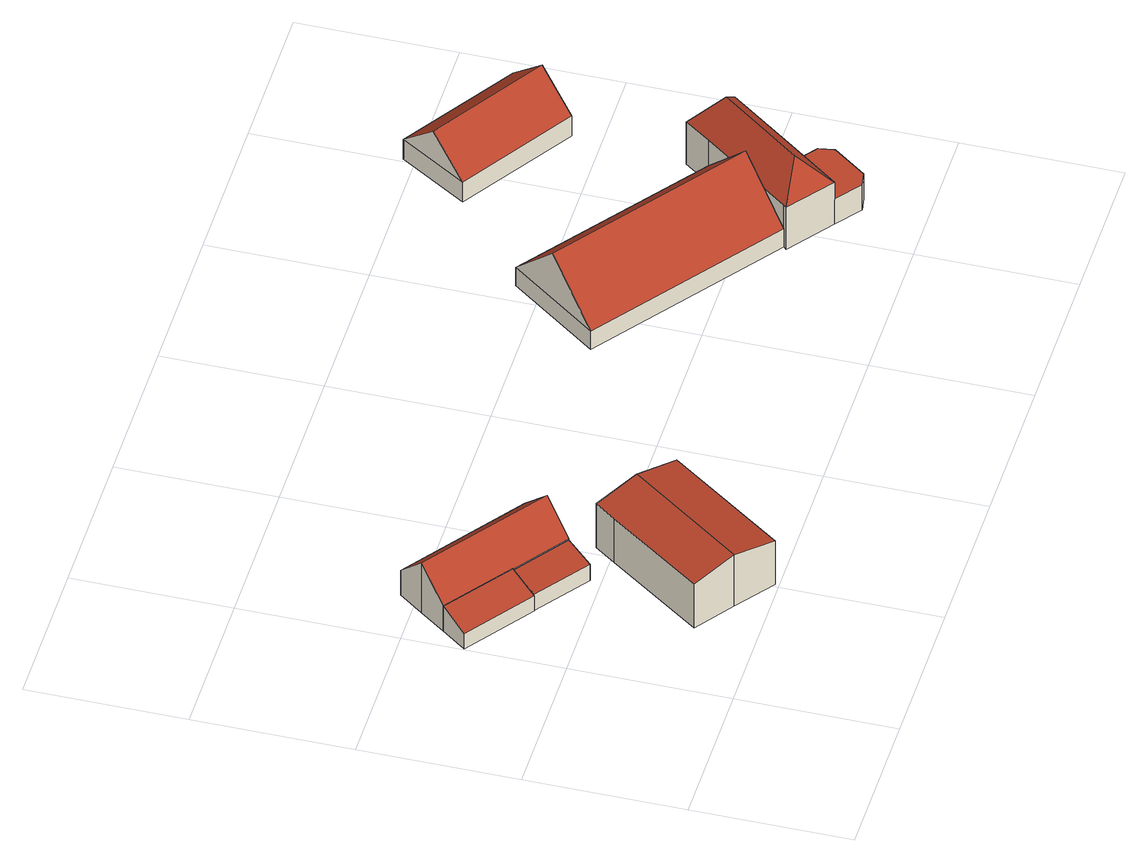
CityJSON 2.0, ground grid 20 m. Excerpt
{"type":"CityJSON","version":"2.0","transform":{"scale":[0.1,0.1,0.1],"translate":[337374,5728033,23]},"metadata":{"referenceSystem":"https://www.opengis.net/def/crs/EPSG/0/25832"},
"CityObjects":{
"building1":{"type":"Building","attributes":{"Geometrietyp2DReferenz":"3000","Gemeindeschluessel":"05170048","function":"51009_1610","roofType":"2100","measuredHeight":3.86},"geometry":[{"type":"Solid","lod":"2","boundaries":[[[[0,1,2,3]],[[4,5,1,0]],[[6,7,5,4]],[[3,2,7,6]],[[4,0,3,6]],[[1,5,7,2]]]],"semantics":{"surfaces":[{"type":"WallSurface"},{"type":"RoofSurface"},{"type":"GroundSurface"}],"values":[[0,0,0,0,1,2]]}}]},
"building2":{"type":"Building","attributes":{"Geometrietyp2DReferenz":"3000","Gemeindeschluessel":"05170048","function":"31001_2720","roofType":"2100","measuredHeight":3.49},"address":[{"country":"Germany","locality":"Wesel","thoroughfareNumber":"241","thoroughfareName":"Brüner Landstraße"}],"geometry":[{"type":"Solid","lod":"2","boundaries":[[[[8,9,10,11]],[[12,13,9,8]],[[14,15,13,12]],[[8,11,16,14,12]],[[17,10,9,13,15]],[[16,17,15,14]],[[11,10,17,16]]]],"semantics":{"surfaces":[{"type":"WallSurface"},{"type":"RoofSurface"},{"type":"GroundSurface"}],"values":[[0,0,0,1,2,0,0]]}}]},
"building3":{"type":"Building","attributes":{"Geometrietyp2DReferenz":"3000","Gemeindeschluessel":"05170048","function":"31001_2720","roofType":"3100","measuredHeight":7.81},"address":[{"country":"Germany","locality":"Wesel","thoroughfareNumber":"241","thoroughfareName":"Brüner Landstraße"}],"geometry":[{"type":"Solid","lod":"2","boundaries":[[[[18,19,7,20]],[[21,22,19,18]],[[23,24,22,21]],[[25,26,24,23]],[[27,28,26,25]],[[29,2,28,27]],[[20,7,2,29]],[[20,29,27,25,18]],[[23,21,18,25]],[[19,22,24,26,28,2,7]]]],"semantics":{"surfaces":[{"type":"WallSurface"},{"type":"RoofSurface"},{"type":"GroundSurface"}],"values":[[0,0,0,0,0,0,0,1,1,2]]}}]},
"building4":{"type":"Building","attributes":{"Geometrietyp2DReferenz":"3000","Gemeindeschluessel":"05170048","function":"31001_2720","roofType":"3100","measuredHeight":7.99},"address":[{"country":"Germany","locality":"Wesel","thoroughfareNumber":"241","thoroughfareName":"Brüner Landstraße"}],"geometry":[{"type":"Solid","lod":"2","boundaries":[[[[30,31,32,33]],[[34,35,31,30]],[[36,37,35,34]],[[38,39,37,36]],[[40,41,39,38]],[[42,43,41,40]],[[33,32,43,42]],[[38,36,34,30,40]],[[33,42,40,30]],[[31,35,37,39,41,43,32]]]],"semantics":{"surfaces":[{"type":"WallSurface"},{"type":"RoofSurface"},{"type":"GroundSurface"}],"values":[[0,0,0,0,0,0,0,1,1,2]]}}]},
"building5":{"type":"Building","attributes":{"Geometrietyp2DReferenz":"3000","Gemeindeschluessel":"05170048","function":"31001_2720","roofType":"3100","measuredHeight":9.99},"address":[{"country":"Germany","locality":"Wesel","thoroughfareNumber":"241","thoroughfareName":"Brüner Landstraße"}],"geometry":[{"type":"Solid","lod":"2","boundaries":[[[[44,45,46,47]],[[48,49,45,44]],[[50,51,49,48]],[[47,46,51,50]],[[44,52,48]],[[50,53,47]],[[47,53,52,44]],[[48,52,53,50]],[[45,49,51,46]]]],"semantics":{"surfaces":[{"type":"WallSurface"},{"type":"RoofSurface"},{"type":"GroundSurface"}],"values":[[0,0,0,0,0,0,1,1,2]]}}]},
"building6":{"type":"Building","attributes":{"Geometrietyp2DReferenz":"3000","Gemeindeschluessel":"05170048","function":"31001_1210","roofType":"1000","measuredHeight":3.94},"address":[{"country":"Germany","locality":"Wesel","thoroughfareNumber":"241","thoroughfareName":"Brüner Landstraße"}],"geometry":[{"type":"Solid","lod":"2","boundaries":[[[[54,55,56,57]],[[58,59,55,54]],[[60,61,59,58]],[[62,63,61,60]],[[64,65,63,62]],[[57,56,65,64]],[[62,60,58,54,57,64]],[[55,59,61,63,65,56]]]],"semantics":{"surfaces":[{"type":"WallSurface"},{"type":"RoofSurface"},{"type":"GroundSurface"}],"values":[[0,0,0,0,0,0,1,2]]}}]},
"building7":{"type":"Building","attributes":{"name":"Ruhhof","Geometrietyp2DReferenz":"3000","Gemeindeschluessel":"05170048","function":"31001_1210","roofType":"3200","measuredHeight":10.55},"address":[{"country":"Germany","locality":"Wesel","thoroughfareNumber":"241","thoroughfareName":"Brüner Landstraße"}],"geometry":[{"type":"Solid","lod":"2","boundaries":[[[[66,65,56,67]],[[68,69,65,66]],[[70,71,69,68]],[[72,73,71,70]],[[74,75,73,72]],[[76,77,75,74]],[[67,56,77,76]],[[78,66,67,76,79]],[[76,74,79]],[[79,74,72,70,68,78]],[[68,66,78]],[[65,69,71,73,75,77,56]]]],"semantics":{"surfaces":[{"type":"WallSurface"},{"type":"RoofSurface"},{"type":"GroundSurface"}],"values":[[0,0,0,0,0,0,0,1,1,1,1,2]]}}]},
"building8":{"type":"Building","attributes":{"Geometrietyp2DReferenz":"3000","Gemeindeschluessel":"05170048","function":"31001_2720","roofType":"3100","measuredHeight":7.72},"address":[{"country":"Germany","locality":"Wesel","thoroughfareNumber":"241","thoroughfareName":"Brüner Landstraße"}],"geometry":[{"type":"Solid","lod":"2","boundaries":[[[[80,81,82,83]],[[84,85,81,80]],[[86,87,85,84]],[[83,82,87,86]],[[80,88,84]],[[86,89,83]],[[83,89,88,80]],[[84,88,89,86]],[[81,85,87,82]]]],"semantics":{"surfaces":[{"type":"WallSurface"},{"type":"RoofSurface"},{"type":"GroundSurface"}],"values":[[0,0,0,0,0,0,1,1,2]]}}]}
},
"vertices":[
[87,263,24],[87,263,0],[110,295,0],[110,295,39],[2,324,24],[2,324,0],[26,356,39],[26,356,0],
[158,219,28],[158,219,1],[178,246,1],[178,246,36],[154,214,26],[154,214,1],[87,263,26],[87,263,1],[110,295,36],[110,295,1],
[50,388,78],[50,388,0],[26,356,38],[74,420,38],[74,420,0],[225,311,38],[225,311,0],[201,278,78],[201,278,0],[178,246,38],[178,246,0],[110,295,38],
[155,41,81],[155,41,1],[204,5,1],[204,5,69],[106,76,69],[106,76,1],[192,195,69],[192,195,1],[212,222,69],[212,222,1],[261,187,81],[261,187,1],[310,152,69],[310,152,1],
[854,261,31],[854,261,3],[624,431,3],[624,431,31],[770,148,31],[770,148,3],[540,318,31],[540,318,3],[812,205,103],[582,375,103],
[903,143,43],[903,143,4],[872,166,4],[872,166,43],[906,123,43],[906,123,4],[874,80,43],[874,80,4],[855,77,43],[855,77,4],[823,101,43],[823,101,4],
[823,101,69],[872,166,69],[766,144,69],[766,144,4],[770,148,69],[770,148,4],[854,261,70],[854,261,4],[879,295,69],[879,295,4],[936,252,69],[936,252,4],[812,146,109],[890,250,109],
[947,521,34],[947,521,3],[802,614,3],[802,614,34],[892,436,34],[892,436,3],[748,528,34],[748,528,3],[919,479,80],[775,571,80]
]}
